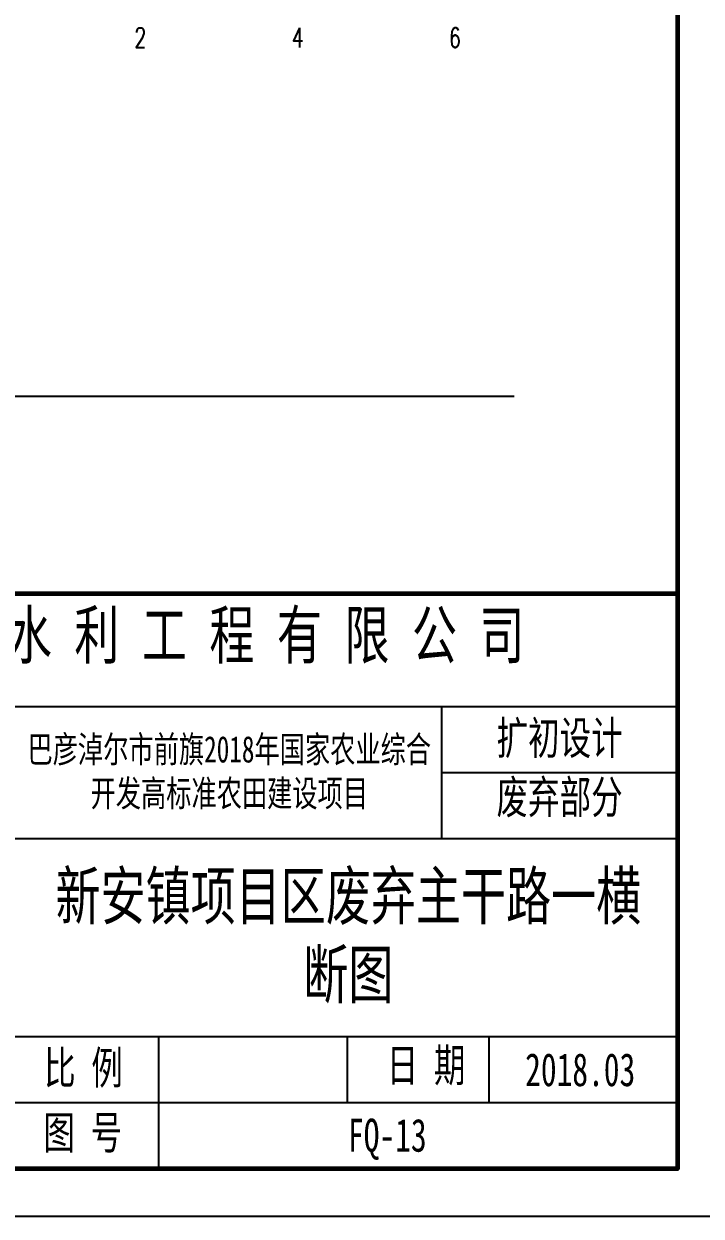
# Model space of a CAD drawing. Extents: x 695776 to 1250176, y 4443437 to 9025597.
# Drawn here: x 794772 to 803384, y 4600984 to 4616152 of the extents above; entities that cross this region are included whole.
import ezdxf
from ezdxf.enums import TextEntityAlignment as Align

# ---------------------------------------------------------------- set-up
doc = ezdxf.new("R2010")
doc.units = 0
doc.header["$LTSCALE"] = 0.5
for name, color, linetype in [('KEDU', 7, 'CONTINUOUS'), ('图框', 7, 'CONTINUOUS'), ('辅助线', 3, 'CONTINUOUS')]:
    doc.layers.add(name, color=color, linetype=linetype)
doc.styles.get("Standard").update_dxf_attribs({"font": 'rs.shx', "bigfont": 'hztxt.shx'})
doc.styles.add('仿宋', font='仿宋_GB2312.ttf', dxfattribs={"width": 0.7})

msp = doc.modelspace()

# ---------------------------------------------------------------- linework, layer by layer
at = {"layer": '图框', "color": 7, "lineweight": 60}
msp.add_line((788684.361, 4608904.2316), (803084.361, 4608904.2316), dxfattribs=at)
at = {"layer": '图框', "color": 7}
for p, q in [((803084.361, 4607464.2316), (788684.361, 4607464.2316)), ((800084.361, 4607464.2316), (800084.361, 4605784.2316)), ((800084.3636, 4607464.2321), (800084.3636, 4605784.2321)), ((803084.361, 4606624.2316), (800084.361, 4606624.2316)), ((803084.3636, 4606624.2321), (800084.3636, 4606624.2321)), ((803084.361, 4605784.2316), (788684.361, 4605784.2316)), ((803084.361, 4603264.2316), (788684.361, 4603264.2316)), ((803084.3636, 4603264.2321), (788684.3636, 4603264.2321)), ((796484.361, 4603264.2316), (796484.361, 4601584.2316)), ((796484.3636, 4603264.2321), (796484.3636, 4601584.2321)), ((798884.361, 4603264.2316), (798884.361, 4602424.2316)), ((798884.3636, 4603264.2321), (798884.3636, 4602424.2321)), ((800684.361, 4603264.2316), (800684.361, 4602424.2316)), ((800684.3636, 4603264.2321), (800684.3636, 4602424.2321)), ((803084.361, 4602424.2316), (788684.361, 4602424.2316))]:
    msp.add_line(p, q, dxfattribs=at)
at = {"layer": '图框', "linetype": 'Continuous', "lineweight": -2, "flags": 128}
msp.add_lwpolyline([(753284.361, 4636624.2316), (753284.361, 4600984.2316), (803684.361, 4600984.2316), (803684.361, 4636624.2316), (753284.361, 4636624.2316)], dxfattribs=at)
at = {"layer": '图框', "linetype": 'Continuous', "lineweight": 60, "flags": 128}
msp.add_lwpolyline([(756284.361, 4636024.2316), (803084.361, 4636024.2316), (803084.361, 4601584.2316), (756284.361, 4601584.2316), (756284.361, 4636024.2316)], dxfattribs=at)
at = {"layer": '辅助线'}
msp.add_lwpolyline([(759000.2452, 4611415.4696), (801005.5668, 4611415.4696)], dxfattribs=at)

# ---------------------------------------------------------------- texts
at = {"layer": 'KEDU', "width": 0.7}
for s, p in [('2', (796253.446, 4615851.7532)), ('4', (798253.446, 4615851.7532)), ('6', (800253.446, 4615851.7532))]:
    msp.add_text(s, height=250, dxfattribs=at).set_placement(p, align=Align.CENTER)
at = {"layer": '图框', "linetype": 'Continuous', "style": '仿宋'}
for s, insert, char_height, width, attachment_point in [('\u3000内 蒙 古 恒 源 水 利 工 程 有 限 公 司', (789689.748, 4608677.922), 600, 12975.456, 1), ('扩初设计', (801584.361, 4607044.2316), 420, 3000, 5), ('巴彦淖尔市前旗2018年国家农业综合开发高标准农田建设项目', (797384.361, 4606624.2316), 336, 5400, 5), ('废弃部分', (801584.361, 4606291.5116), 420, 3000, 5), ('新安镇项目区废弃主干路一横断图', (798898.5154, 4604524.2316), 600, 7762.857708, 5), ('比 例', (795029.3896, 4603082.6414), 420, 1384.032427, 1), ('日 期', (799385.0951, 4603114.7155), 420, 1384.032427, 1), ('2018.03', (801146.5585, 4603057.9507), 420, 1384.032427, 1), ('图 号', (795020.7895, 4602257.8505), 420, 1384.032427, 1), ('FQ-13', (798893.8974, 4602224.0634), 420, 1384.032427, 1)]:
    msp.add_mtext(s, dxfattribs=dict(at, insert=insert, char_height=char_height, width=width, attachment_point=attachment_point))

doc.saveas('drawing.dxf')
